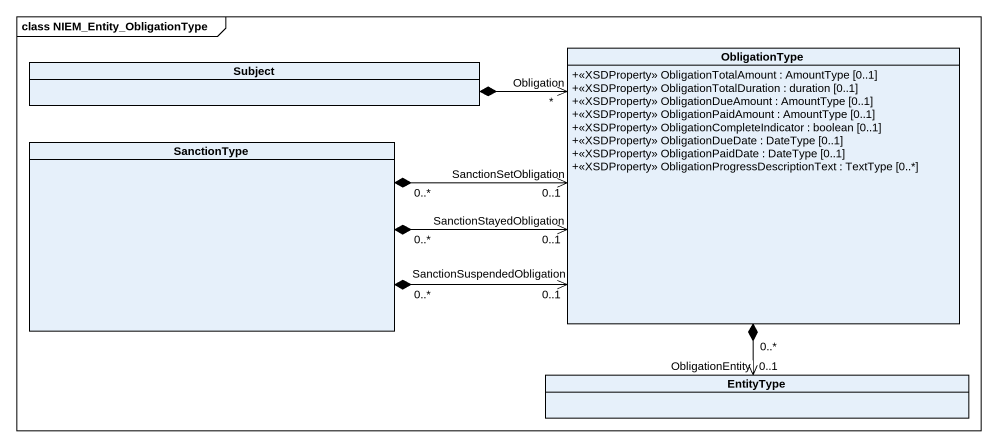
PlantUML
@startuml
mainframe class NIEM_Entity_ObligationType
hide circle
hide empty members
skinparam classAttributeIconSize 0
class Subject
class ObligationType {
  +<<XSDProperty>> ObligationTotalAmount : AmountType [0..1]
  +<<XSDProperty>> ObligationTotalDuration : duration [0..1]
  +<<XSDProperty>> ObligationDueAmount : AmountType [0..1]
  +<<XSDProperty>> ObligationPaidAmount : AmountType [0..1]
  +<<XSDProperty>> ObligationCompleteIndicator : boolean [0..1]
  +<<XSDProperty>> ObligationDueDate : DateType [0..1]
  +<<XSDProperty>> ObligationPaidDate : DateType [0..1]
  +<<XSDProperty>> ObligationProgressDescriptionText : TextType [0..*]
}
class SanctionType
class EntityType
Subject *-right-> "Obligation\n*" ObligationType
ObligationType "0..*" *--> "ObligationEntity\n0..1" EntityType
SanctionType "0..*" *-right-> "SanctionSetObligation\n0..1" ObligationType
SanctionType "0..*" *-right-> "SanctionStayedObligation\n0..1" ObligationType
SanctionType "0..*" *-right-> "SanctionSuspendedObligation\n0..1" ObligationType
@enduml
